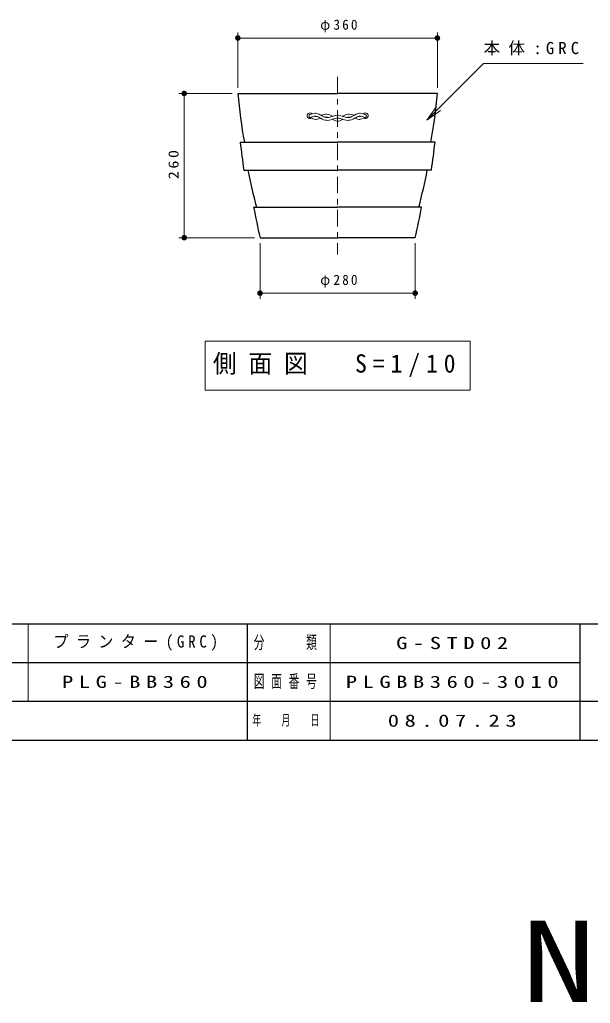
# Model space of a CAD drawing. Units: millimetres on the paper. Extents: x -365 to 12, y -47 to 257.
# Drawn here: x -171 to -68.1, y -47.4 to 129.9 of the extents above; entities that cross this region are included whole.
import ezdxf

# ---------------------------------------------------------------- set-up
doc = ezdxf.new("R2010")
doc.units = ezdxf.units.MM
doc.linetypes.add('USER2', pattern=[6, 3, -1, 1, -1])
doc.layers.add('LY_1', color=7, linetype='Continuous', lineweight=13)
doc.layers.add('LY_2', color=7, linetype='Continuous', lineweight=13)
doc.styles.add('ＭＳ ゴシック', font='')
doc.styles.get('ＭＳ ゴシック').set_extended_font_data('MS Gothic')

# ---------------------------------------------------------------- blocks, each defined once
blk = doc.blocks.new('filled_dot')
at = {"color": 0, "linetype": 'Continuous', "lineweight": -2, "const_width": 1.25}
blk.add_lwpolyline([(-0.625, 0, 1), (0.625, 0, 1)], format="xyb", close=True, dxfattribs=at)

msp = doc.modelspace()

# ---------------------------------------------------------------- linework, layer by layer
at = {"layer": 'LY_1'}
for p, q in [((-131.672, 117.586), (-131.672, 127.586)), ((-131.672, 126.586), (-95.672, 126.586)), ((-95.672, 117.586), (-95.672, 127.586)), ((-132.672, 116.586), (-142.34, 116.586)), ((-141.34, 90.586), (-141.34, 116.586)), ((-97.587, 111.769), (-95.819, 114.244)), ((-97.587, 111.769), (-95.465, 113.891)), ((-95.112, 113.537), (-97.587, 111.769)), ((-118.561, 112.827), (-118.672, 112.885)), ((-118.615, 112.808), (-118.672, 112.788)), ((-118.601, 112.284), (-118.672, 112.261)), ((-118.471, 112.858), (-118.615, 112.808)), ((-118.525, 112.235), (-118.604, 112.279)), ((-118.451, 112.336), (-118.601, 112.284)), ((-118.294, 112.114), (-118.525, 112.235)), ((-118.222, 112.937), (-118.471, 112.858)), ((-118.313, 112.384), (-118.451, 112.336)), ((-118.088, 112.455), (-118.313, 112.384)), ((-118.062, 112.013), (-118.294, 112.114)), ((-117.976, 112.996), (-118.222, 112.937)), ((-117.889, 112.503), (-118.088, 112.455)), ((-117.827, 111.944), (-118.062, 112.013)), ((-117.732, 113.024), (-117.976, 112.996)), ((-117.891, 112.484), (-117.919, 112.496)), ((-117.719, 112.433), (-117.891, 112.484)), ((-117.711, 112.523), (-117.889, 112.503)), ((-117.689, 111.923), (-117.827, 111.944)), ((-117.593, 113.02), (-117.732, 113.024)), ((-117.645, 112.422), (-117.719, 112.433)), ((-117.636, 112.521), (-117.711, 112.523)), ((-117.549, 111.919), (-117.689, 111.923)), ((-117.57, 112.42), (-117.645, 112.422)), ((-117.562, 112.51), (-117.636, 112.521)), ((-117.454, 112.999), (-117.593, 113.02)), ((-117.392, 112.44), (-117.57, 112.42)), ((-117.39, 112.459), (-117.562, 112.51)), ((-117.305, 111.947), (-117.549, 111.919)), ((-117.219, 112.93), (-117.454, 112.999)), ((-117.362, 112.447), (-117.392, 112.44)), ((-117.203, 112.378), (-117.39, 112.459)), ((-117.059, 112.006), (-117.305, 111.947)), ((-116.987, 112.829), (-117.219, 112.93)), ((-116.994, 112.268), (-117.203, 112.378)), ((-116.811, 112.085), (-117.059, 112.006)), ((-116.866, 112.197), (-116.994, 112.268)), ((-116.756, 112.708), (-116.987, 112.829)), ((-116.727, 112.12), (-116.866, 112.197)), ((-116.72, 112.116), (-116.811, 112.085)), ((-116.623, 112.634), (-116.756, 112.708)), ((-116.475, 111.987), (-116.727, 112.12)), ((-116.408, 112.746), (-116.672, 112.662)), ((-116.489, 112.56), (-116.623, 112.634)), ((-116.258, 112.439), (-116.489, 112.56)), ((-116.197, 111.866), (-116.475, 111.987)), ((-116.114, 112.817), (-116.408, 112.746)), ((-116.026, 112.337), (-116.258, 112.439)), ((-115.898, 111.779), (-116.197, 111.866)), ((-115.804, 112.851), (-116.114, 112.817)), ((-115.791, 112.268), (-116.026, 112.337)), ((-115.784, 112.35), (-115.991, 112.327)), ((-115.696, 111.749), (-115.898, 111.779)), ((-115.6, 112.846), (-115.804, 112.851)), ((-115.653, 112.248), (-115.791, 112.268)), ((-115.644, 112.347), (-115.784, 112.35)), ((-115.492, 111.743), (-115.696, 111.749)), ((-115.513, 112.244), (-115.653, 112.248)), ((-115.506, 112.326), (-115.644, 112.347)), ((-115.398, 112.816), (-115.6, 112.846)), ((-115.269, 112.271), (-115.513, 112.244)), ((-115.305, 112.267), (-115.506, 112.326)), ((-115.183, 111.778), (-115.492, 111.743)), ((-115.1, 112.728), (-115.398, 112.816)), ((-115.023, 112.331), (-115.269, 112.271)), ((-114.888, 111.849), (-115.183, 111.778)), ((-114.822, 112.607), (-115.1, 112.728)), ((-114.775, 112.41), (-115.023, 112.331)), ((-114.617, 111.935), (-114.888, 111.849)), ((-114.576, 112.478), (-114.822, 112.607)), ((-114.63, 112.46), (-114.775, 112.41)), ((-114.486, 112.509), (-114.63, 112.46)), ((-114.54, 111.886), (-114.624, 111.933)), ((-114.467, 111.987), (-114.617, 111.935)), ((-114.31, 111.765), (-114.54, 111.886)), ((-114.238, 112.588), (-114.486, 112.509)), ((-114.328, 112.035), (-114.467, 111.987)), ((-114.103, 112.107), (-114.328, 112.035)), ((-114.077, 111.664), (-114.31, 111.765)), ((-113.991, 112.648), (-114.238, 112.588)), ((-113.905, 112.154), (-114.103, 112.107)), ((-113.748, 112.675), (-113.991, 112.648)), ((-113.906, 112.135), (-113.934, 112.147)), ((-113.734, 112.084), (-113.906, 112.135)), ((-113.727, 112.174), (-113.905, 112.154)), ((-113.672, 112.673), (-113.748, 112.675)), ((-113.672, 112.075), (-113.734, 112.084)), ((-113.672, 112.173), (-113.727, 112.174)), ((-113.672, 112.673), (-113.596, 112.675)), ((-113.672, 112.173), (-113.617, 112.174)), ((-113.672, 112.075), (-113.609, 112.084)), ((-113.617, 112.174), (-113.439, 112.154)), ((-113.609, 112.084), (-113.437, 112.135)), ((-113.596, 112.675), (-113.352, 112.648)), ((-113.439, 112.154), (-113.24, 112.107)), ((-113.437, 112.135), (-113.409, 112.147)), ((-113.352, 112.648), (-113.106, 112.588)), ((-113.266, 111.664), (-113.034, 111.765)), ((-113.24, 112.107), (-113.015, 112.035)), ((-113.106, 112.588), (-112.858, 112.509)), ((-113.034, 111.765), (-112.803, 111.886)), ((-113.015, 112.035), (-112.877, 111.987)), ((-112.877, 111.987), (-112.727, 111.935)), ((-112.858, 112.509), (-112.713, 112.46)), ((-112.803, 111.886), (-112.719, 111.933)), ((-112.767, 112.478), (-112.522, 112.607)), ((-112.727, 111.935), (-112.455, 111.849)), ((-112.713, 112.46), (-112.569, 112.41)), ((-112.569, 112.41), (-112.321, 112.331)), ((-112.522, 112.607), (-112.244, 112.728)), ((-112.455, 111.849), (-112.161, 111.778)), ((-112.321, 112.331), (-112.074, 112.271)), ((-112.244, 112.728), (-111.945, 112.816)), ((-112.161, 111.778), (-111.852, 111.743)), ((-112.074, 112.271), (-111.831, 112.244)), ((-112.038, 112.267), (-111.838, 112.326)), ((-111.945, 112.816), (-111.743, 112.846)), ((-111.852, 111.743), (-111.647, 111.749)), ((-111.838, 112.326), (-111.7, 112.347)), ((-111.831, 112.244), (-111.691, 112.248)), ((-111.743, 112.846), (-111.539, 112.851)), ((-111.7, 112.347), (-111.56, 112.35)), ((-111.691, 112.248), (-111.553, 112.268)), ((-111.647, 111.749), (-111.445, 111.779)), ((-111.56, 112.35), (-111.352, 112.327)), ((-111.553, 112.268), (-111.318, 112.337)), ((-111.539, 112.851), (-111.23, 112.817)), ((-111.445, 111.779), (-111.147, 111.866)), ((-111.318, 112.337), (-111.085, 112.439)), ((-111.23, 112.817), (-110.935, 112.746)), ((-111.147, 111.866), (-110.869, 111.987)), ((-111.085, 112.439), (-110.854, 112.56)), ((-110.935, 112.746), (-110.671, 112.662)), ((-110.869, 111.987), (-110.616, 112.12)), ((-110.854, 112.56), (-110.721, 112.634)), ((-110.721, 112.634), (-110.587, 112.708)), ((-110.623, 112.116), (-110.533, 112.085)), ((-110.616, 112.12), (-110.478, 112.197)), ((-110.587, 112.708), (-110.357, 112.829)), ((-110.533, 112.085), (-110.285, 112.006)), ((-110.478, 112.197), (-110.35, 112.268)), ((-110.357, 112.829), (-110.124, 112.93)), ((-110.35, 112.268), (-110.141, 112.378)), ((-110.285, 112.006), (-110.038, 111.947)), ((-110.141, 112.378), (-109.953, 112.459)), ((-110.124, 112.93), (-109.889, 112.999)), ((-110.038, 111.947), (-109.795, 111.919)), ((-109.981, 112.447), (-109.952, 112.44)), ((-109.953, 112.459), (-109.781, 112.51)), ((-109.952, 112.44), (-109.774, 112.42)), ((-109.889, 112.999), (-109.751, 113.02)), ((-109.795, 111.919), (-109.655, 111.923)), ((-109.781, 112.51), (-109.707, 112.521)), ((-109.774, 112.42), (-109.699, 112.422)), ((-109.751, 113.02), (-109.611, 113.024)), ((-109.707, 112.521), (-109.632, 112.523)), ((-109.699, 112.422), (-109.624, 112.433)), ((-109.655, 111.923), (-109.517, 111.944)), ((-109.632, 112.523), (-109.454, 112.503)), ((-109.624, 112.433), (-109.452, 112.484)), ((-109.611, 113.024), (-109.368, 112.996)), ((-109.517, 111.944), (-109.281, 112.013)), ((-109.454, 112.503), (-109.256, 112.455)), ((-109.452, 112.484), (-109.424, 112.496)), ((-109.368, 112.996), (-109.121, 112.937)), ((-109.281, 112.013), (-109.049, 112.114)), ((-109.256, 112.455), (-109.031, 112.384)), ((-109.121, 112.937), (-108.873, 112.858)), ((-109.049, 112.114), (-108.818, 112.235)), ((-109.031, 112.384), (-108.892, 112.336)), ((-108.892, 112.336), (-108.742, 112.284)), ((-108.873, 112.858), (-108.728, 112.808)), ((-108.818, 112.235), (-108.739, 112.279)), ((-108.782, 112.827), (-108.672, 112.885)), ((-108.742, 112.284), (-108.672, 112.261)), ((-108.728, 112.808), (-108.672, 112.788)), ((-113.842, 111.595), (-114.077, 111.664)), ((-113.704, 111.575), (-113.842, 111.595)), ((-113.672, 111.574), (-113.704, 111.575)), ((-113.672, 111.574), (-113.64, 111.575)), ((-113.64, 111.575), (-113.502, 111.595)), ((-113.502, 111.595), (-113.266, 111.664)), ((-128.672, 90.586), (-142.34, 90.586)), ((-127.672, 89.586), (-127.672, 79.586)), ((-99.672, 89.586), (-99.672, 79.586)), ((-99.672, 80.586), (-127.672, 80.586)), ((-137.572, 71.909), (-137.572, 63.109)), ((-89.772, 71.909), (-137.572, 71.909)), ((-89.772, 63.109), (-89.772, 71.909)), ((-137.572, 63.109), (-89.772, 63.109))]:
    msp.add_line(p, q, dxfattribs=at)
at = {"layer": 'LY_1', "linetype": 'USER2'}
msp.add_line((-113.672, 119.586), (-113.672, 87.586), dxfattribs=at)
at = {"layer": 'LY_1', "color": 3, "lineweight": 25}
for p, q in [((-131.672, 116.586), (-113.672, 116.586)), ((-95.672, 116.586), (-113.672, 116.586)), ((-131.247, 107.786), (-113.672, 107.786)), ((-96.097, 107.786), (-113.672, 107.786)), ((-130.601, 102.786), (-113.672, 102.786)), ((-96.743, 102.786), (-113.672, 102.786)), ((-128.829, 96.086), (-113.672, 96.086)), ((-98.515, 96.086), (-113.672, 96.086)), ((-127.672, 90.586), (-113.672, 90.586)), ((-99.672, 90.586), (-113.672, 90.586))]:
    msp.add_line(p, q, dxfattribs=at)
at = {"layer": 'LY_1'}
msp.add_lwpolyline([(-97.587, 111.769), (-87.348, 122.008), (-69.348, 122.008)], dxfattribs=at)
at = {"layer": 'LY_1', "color": 3, "lineweight": 25}
for centre, radius, start, end in [((-39.471, 124.417), 92.532, 184.8548, 190.35419), ((-187.872, 124.417), 92.532, 349.64581, 355.1452), ((33.192, 126.502), 165.5, 186.49303, 188.23848), ((-260.535, 126.502), 165.5, 351.76152, 353.50697), ((-21.032, 123.978), 110.863, 191.01984, 194.57127), ((-206.311, 123.978), 110.863, 345.42871, 348.98015), ((33.192, 127.301), 165, 190.90508, 192.85683), ((-260.535, 127.301), 165, 347.14316, 349.09491)]:
    msp.add_arc(centre, radius, start, end, dxfattribs=at)
at = {"layer": 'LY_1'}
for centre, radius, start, end in [((-118.672, 112.586), 0.5, 41.00987, 303.25911), ((-118.581, 112.525), 0.279, 109.01549, 250.98534), ((-108.672, 112.586), 0.5, 236.74089, 138.99013), ((-108.763, 112.525), 0.279, 289.01466, 70.98451)]:
    msp.add_arc(centre, radius, start, end, dxfattribs=at)
at = {"layer": 'LY_2', "color": 20, "lineweight": 25}
for p, q in [((-365, 21), (0, 21)), ((-365, 0), (0, 0))]:
    msp.add_line(p, q, dxfattribs=at)
at = {"layer": 'LY_2'}
for p, q in [((-169.5, 21), (-169.5, 7)), ((-115, 21), (-115, 0))]:
    msp.add_line(p, q, dxfattribs=at)
at = {"layer": 'LY_2', "color": 3, "lineweight": 25}
for p, q in [((-130, 21), (-130, 0)), ((-70, 21), (-70, 0)), ((-182.5, 14), (-70, 14)), ((-237.5, 7), (0, 7))]:
    msp.add_line(p, q, dxfattribs=at)

# ---------------------------------------------------------------- block references
at = {"layer": 'LY_1', "xscale": 0.4, "yscale": 0.4}
for p in [(-131.672, 126.586), (-127.672, 80.586)]:
    msp.add_blockref('filled_dot', p, dxfattribs=at)
for p, rotation in [((-95.672, 126.586), 180), ((-141.34, 116.586), 270), ((-141.34, 90.586), 90), ((-99.672, 80.586), 180)]:
    msp.add_blockref('filled_dot', p, dxfattribs=dict(at, rotation=rotation))

# ---------------------------------------------------------------- texts
at = {"layer": 'LY_1', "style": 'ＭＳ ゴシック'}
for s, insert, char_height, attachment_point in [('\\T1.33;\\W0.95;φ360', (-113.253, 127.586), 1.833, 8), ('\\T1.5;本体:GRC', (-87.348, 124.658), 2.199, 4), ('\\T1.33;\\W0.95;φ280', (-113.253, 81.586), 1.833, 8), ('\\T1.5;\\W0.95;側面図\u3000S=1/10', (-136.172, 67.509), 3.299, 4), ('\\T1.5;\\W0.9;プランター(GRC)', (-149.75, 17.5), 2.199, 5), ('\\T1.5;\\W1.35;G-STD02', (-92.5, 17.5), 2.199, 5), ('\\T1.5;\\W1.35;PLG-BB360', (-149.75, 10.5), 2.199, 5), ('\\T1.5;\\W1.35;PLGBB360-3010', (-92.5, 10.5), 2.199, 5), ('\\T1.5;\\W1.35;08.07.23', (-92.5, 3.5), 2.199, 5), ('\\T1.5;\\W1.35;NCA3G', (-30, -40), 14.66, 5)]:
    msp.add_mtext(s, dxfattribs=dict(at, insert=insert, char_height=char_height, attachment_point=attachment_point))
at = {"layer": 'LY_1', "insert": (-142.34, 104.002), "char_height": 1.833, "attachment_point": 8, "rotation": 90, "style": 'ＭＳ ゴシック'}
msp.add_mtext('\\T1.33;\\W1.15;260', dxfattribs=at)
at = {"layer": 'LY_2', "attachment_point": 5, "style": 'ＭＳ ゴシック'}
for s, insert, char_height in [('\\T1.64;\\W0.6;分\u3000\u3000類', (-122.5, 17.5), 2.346), ('\\T1.64;\\W0.6;図面番号', (-122.5, 10.5), 2.346), ('\\T1.64;\\W0.6;年\u3000月\u3000日', (-122.5, 3.5), 1.906)]:
    msp.add_mtext(s, dxfattribs=dict(at, insert=insert, char_height=char_height))

doc.saveas('drawing.dxf')
